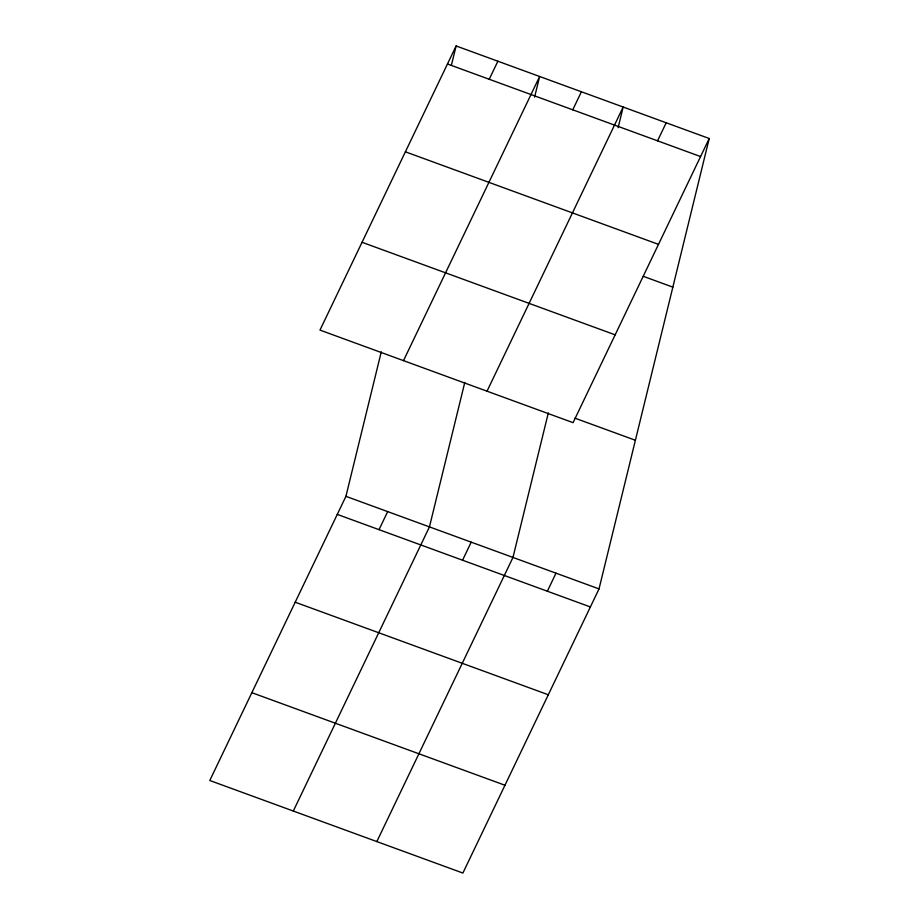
<?xml version="1.0" encoding="UTF-8"?>
<svg xmlns="http://www.w3.org/2000/svg" width="919" height="919" viewBox="0 0 919 919"><rect width="100%" height="100%" fill="white"/><g stroke="black" fill="none" stroke-linecap="round" stroke-linejoin="round"><path stroke-width="1.38" d="M709.215 138.505L573.077 422.66L319.973 330.093L456.111 45.95L709.215 138.505L599.027 588.907L462.889 873.05L209.785 780.495L345.923 496.34L381.27 351.839M451.401 65.215L456.111 45.95M464.796 382.384L429.449 526.886L293.31 811.04M534.582 97.138L539.637 76.495L403.498 360.639M548.321 412.93L512.974 557.431L376.836 841.574M618.108 127.684L623.162 107.041L487.024 391.184M489.23 79.275L497.88 61.217M572.755 109.82L581.405 91.762M379.03 529.666L387.68 511.619M657.544 140.825L666.195 122.778M462.556 560.211L471.206 542.164M547.356 591.216L555.995 573.169M447.461 63.997L700.577 156.563M405.394 151.807L658.498 244.374M643.277 276.32L672.857 287.142M362.04 242.283L615.156 334.838M574.88 418.145L635.397 440.27M345.923 496.34L599.027 588.907M337.273 514.399L590.377 606.954M295.194 602.209L548.31 694.764M251.852 692.685L504.956 785.24"/></g></svg>
